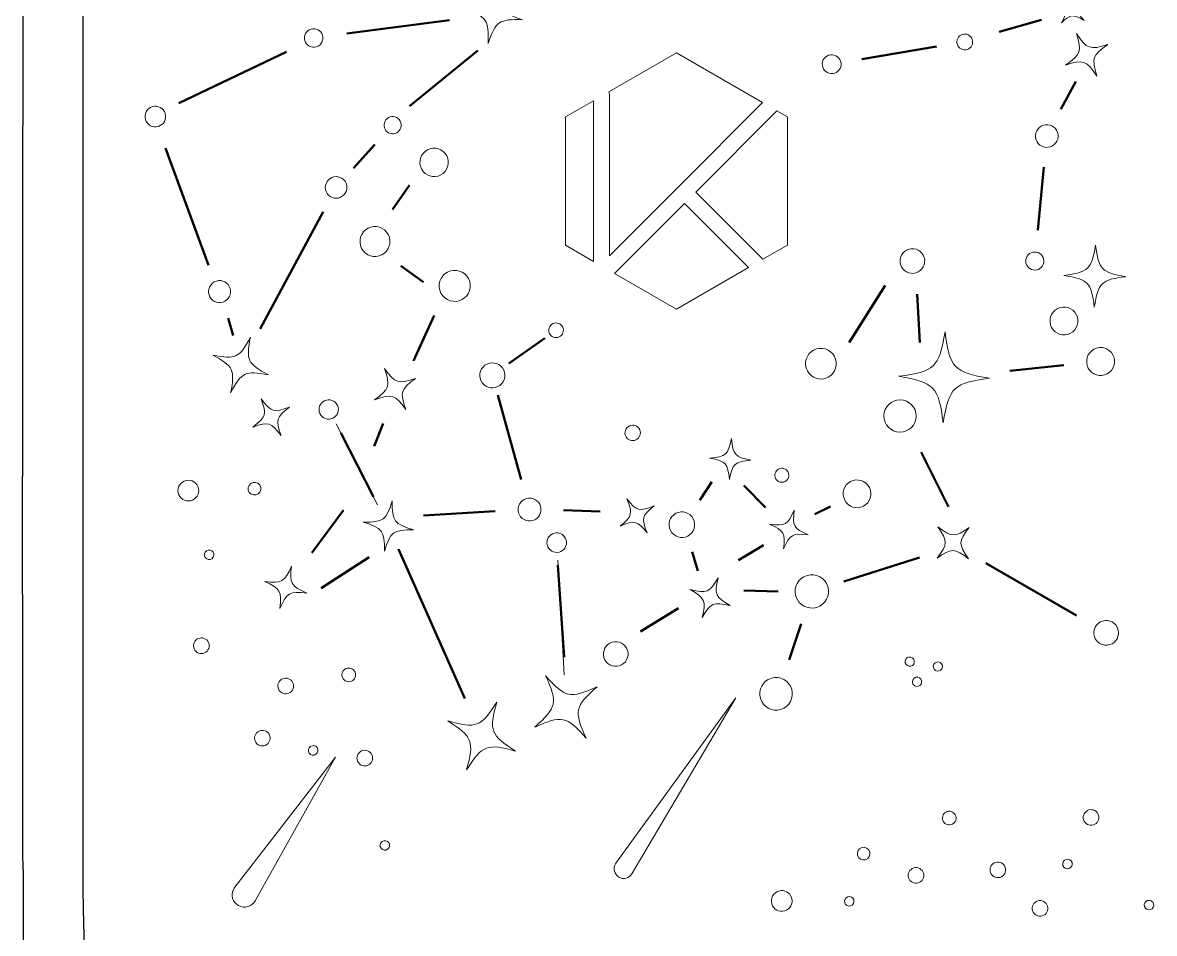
# Model space of a CAD drawing. Header units: millimetres. Extents: x -366 to 289, y -244 to 75.
# Drawn here: x -253.13 to -221.09, y -165.55 to -139.76 of the extents above; entities that cross this region are included whole.
import ezdxf

# ---------------------------------------------------------------- set-up
doc = ezdxf.new("R2010")
doc.units = ezdxf.units.MM
doc.header["$MEASUREMENT"] = 0
doc.layers.add('_U+56FE_U+5C42 1', color=7, linetype='Continuous')

# ---------------------------------------------------------------- blocks, each defined once
blk = doc.blocks.new('block 14')
at = {"layer": '_U+56FE_U+5C42 1', "color": 7, "lineweight": 25, "true_color": 0xffffff}
blk.add_lwpolyline([(-253.123, -163.741), (-253.124, -163.246)], dxfattribs=at)
blk = doc.blocks.new('block 17')
at = {"layer": '_U+56FE_U+5C42 1', "color": 7, "lineweight": 25, "true_color": 0xffffff}
blk.add_open_spline([(-253.124, -163.246), (-253.124, -162.79), (-253.124, -162.334), (-253.125, -161.877), (-253.125, -161.421), (-253.125, -160.965), (-253.126, -160.509), (-253.126, -160.053), (-253.127, -159.597), (-253.128, -159.14)], degree=3, knots=[0, 0, 0, 0, 1, 1, 1, 2, 2, 2, 3, 3, 3, 3], dxfattribs=at)
blk = doc.blocks.new('block 20')
at = {"layer": '_U+56FE_U+5C42 1', "color": 7, "lineweight": 25, "true_color": 0xffffff}
blk.add_open_spline([(-253.123, -163.741), (-253.118, -167.148), (-253.108, -170.555), (-253.093, -173.962)], degree=3, dxfattribs=at)
blk = doc.blocks.new('block 28')
at = {"layer": '_U+56FE_U+5C42 1', "color": 7, "lineweight": 25, "true_color": 0xffffff}
blk.add_open_spline([(-253.128, -159.14), (-253.131, -157.663), (-253.133, -156.185), (-253.133, -154.707), (-253.133, -153.213), (-253.132, -151.719), (-253.131, -150.225), (-253.13, -148.924), (-253.128, -147.624), (-253.127, -146.323), (-253.126, -145.075), (-253.124, -143.826), (-253.123, -142.577), (-253.122, -141.452), (-253.121, -140.327), (-253.121, -139.202), (-253.121, -138.191), (-253.122, -137.179), (-253.121, -136.168), (-253.12, -135.158), (-253.117, -134.147), (-253.091, -133.137), (-253.071, -132.341), (-253.037, -131.546), (-252.978, -130.752), (-252.924, -130.039), (-252.85, -129.328), (-252.749, -128.62), (-252.66, -128.002), (-252.552, -127.386), (-252.412, -126.777), (-252.28, -126.206), (-252.121, -125.641), (-251.919, -125.091), (-251.742, -124.608), (-251.532, -124.136), (-251.28, -123.687), (-251.052, -123.281), (-250.789, -122.893), (-250.488, -122.537), (-250.201, -122.197), (-249.878, -121.885), (-249.524, -121.616), (-249.141, -121.324), (-248.721, -121.081), (-248.282, -120.883), (-247.798, -120.664), (-247.291, -120.501), (-246.775, -120.378), (-246.186, -120.238), (-245.586, -120.152), (-244.984, -120.1), (-244.309, -120.041), (-243.631, -120.026), (-242.954, -120.043)], degree=3, knots=[0, 0, 0, 0, 1, 1, 1, 2, 2, 2, 3, 3, 3, 4, 4, 4, 5, 5, 5, 6, 6, 6, 7, 7, 7, 8, 8, 8, 9, 9, 9, 10, 10, 10, 11, 11, 11, 12, 12, 12, 13, 13, 13, 14, 14, 14, 15, 15, 15, 16, 16, 16, 17, 17, 17, 18, 18, 18, 18], dxfattribs=at)
blk = doc.blocks.new('block 18')
at = {"layer": '_U+56FE_U+5C42 1'}
for name in ['block 28', 'block 20']:
    blk.add_blockref(name, (0, 0), dxfattribs=at)
blk = doc.blocks.new('block 16')
at = {"layer": '_U+56FE_U+5C42 1'}
for name in ['block 18', 'block 17']:
    blk.add_blockref(name, (0, 0), dxfattribs=at)
blk = doc.blocks.new('block 163')
at = {"layer": '_U+56FE_U+5C42 1', "color": 4, "lineweight": 25, "true_color": 0x00ffff}
blk.add_open_spline([(-246.704, -122.472), (-246.802, -122.495), (-246.9, -122.519), (-246.997, -122.546), (-247.335, -122.638), (-247.667, -122.754), (-247.982, -122.906), (-248.305, -123.063), (-248.611, -123.258), (-248.882, -123.493), (-249.166, -123.74), (-249.411, -124.03), (-249.623, -124.341), (-249.849, -124.674), (-250.037, -125.031), (-250.196, -125.4), (-250.373, -125.81), (-250.515, -126.234), (-250.634, -126.664), (-250.75, -127.08), (-250.844, -127.501), (-250.924, -127.925), (-251.018, -128.422), (-251.094, -128.924), (-251.155, -129.427), (-251.237, -130.097), (-251.295, -130.769), (-251.336, -131.443), (-251.374, -132.06), (-251.397, -132.679), (-251.412, -133.298), (-251.429, -134.026), (-251.432, -134.754), (-251.433, -135.483), (-251.435, -136.428), (-251.433, -137.373), (-251.432, -138.318), (-251.43, -139.282), (-251.43, -140.246), (-251.43, -141.21), (-251.43, -142.3), (-251.431, -143.39), (-251.431, -144.48), (-251.432, -145.672), (-251.432, -146.863), (-251.431, -148.055), (-251.431, -149.233), (-251.431, -150.41), (-251.431, -151.588), (-251.431, -152.676), (-251.431, -153.764), (-251.431, -154.852), (-251.431, -155.825), (-251.431, -156.797), (-251.431, -157.77), (-251.431, -158.756), (-251.431, -159.743), (-251.432, -160.73), (-251.433, -161.516), (-251.434, -162.303), (-251.433, -163.09), (-251.432, -163.72), (-251.429, -164.35), (-251.417, -164.981), (-251.403, -165.648), (-251.379, -166.314), (-251.339, -166.98), (-251.297, -167.671), (-251.239, -168.361), (-251.155, -169.048), (-251.092, -169.572), (-251.014, -170.096), (-250.914, -170.615), (-250.828, -171.059), (-250.727, -171.501), (-250.601, -171.936), (-250.464, -172.412), (-250.297, -172.881), (-250.085, -173.33), (-249.893, -173.736), (-249.663, -174.125), (-249.378, -174.472), (-249.375, -174.477), (-249.371, -174.481), (-249.367, -174.486)], degree=3, knots=[0, 0, 0, 0, 1, 1, 1, 2, 2, 2, 3, 3, 3, 4, 4, 4, 5, 5, 5, 6, 6, 6, 7, 7, 7, 8, 8, 8, 9, 9, 9, 10, 10, 10, 11, 11, 11, 12, 12, 12, 13, 13, 13, 14, 14, 14, 15, 15, 15, 16, 16, 16, 17, 17, 17, 18, 18, 18, 19, 19, 19, 20, 20, 20, 21, 21, 21, 22, 22, 22, 23, 23, 23, 24, 24, 24, 25, 25, 25, 26, 26, 26, 27, 27, 27, 28, 28, 28, 28], dxfattribs=at)
blk = doc.blocks.new('block 221')
at = {"layer": '_U+56FE_U+5C42 1', "lineweight": 0}
blk.add_lwpolyline([(-238.348, -148.696), (-239.364, -149.415)], dxfattribs=at)
blk = doc.blocks.new('block 222')
at = {"layer": '_U+56FE_U+5C42 1', "color": 18, "lineweight": 50, "true_color": 0x000000}
blk.add_lwpolyline([(-238.348, -148.696), (-239.364, -149.415)], dxfattribs=at)
blk = doc.blocks.new('block 220')
at = {"layer": '_U+56FE_U+5C42 1'}
for name in ['block 221', 'block 222']:
    blk.add_blockref(name, (0, 0), dxfattribs=at)
blk = doc.blocks.new('block 224')
at = {"layer": '_U+56FE_U+5C42 1', "lineweight": 0}
blk.add_lwpolyline([(-243.085, -153.416), (-244.259, -151.123)], dxfattribs=at)
blk = doc.blocks.new('block 225')
at = {"layer": '_U+56FE_U+5C42 1', "color": 18, "lineweight": 50, "true_color": 0x000000}
blk.add_lwpolyline([(-243.202, -153.188), (-244.129, -151.378)], dxfattribs=at)
blk = doc.blocks.new('block 223')
at = {"layer": '_U+56FE_U+5C42 1'}
for name in ['block 224', 'block 225']:
    blk.add_blockref(name, (0, 0), dxfattribs=at)
blk = doc.blocks.new('block 227')
at = {"layer": '_U+56FE_U+5C42 1', "lineweight": 0}
blk.add_lwpolyline([(-239.68, -150.307), (-239.144, -152.233)], dxfattribs=at)
blk = doc.blocks.new('block 228')
at = {"layer": '_U+56FE_U+5C42 1', "color": 18, "lineweight": 50, "true_color": 0x000000}
blk.add_lwpolyline([(-239.68, -150.307), (-239.015, -152.696)], dxfattribs=at)
blk = doc.blocks.new('block 226')
at = {"layer": '_U+56FE_U+5C42 1'}
for name in ['block 227', 'block 228']:
    blk.add_blockref(name, (0, 0), dxfattribs=at)
blk = doc.blocks.new('block 230')
at = {"layer": '_U+56FE_U+5C42 1', "lineweight": 0}
blk.add_lwpolyline([(-242.488, -154.669), (-240.611, -158.895)], dxfattribs=at)
blk = doc.blocks.new('block 231')
at = {"layer": '_U+56FE_U+5C42 1', "color": 18, "lineweight": 50, "true_color": 0x000000}
blk.add_lwpolyline([(-242.488, -154.669), (-240.611, -158.895)], dxfattribs=at)
blk = doc.blocks.new('block 229')
at = {"layer": '_U+56FE_U+5C42 1'}
for name in ['block 230', 'block 231']:
    blk.add_blockref(name, (0, 0), dxfattribs=at)
blk = doc.blocks.new('block 233')
at = {"layer": '_U+56FE_U+5C42 1', "lineweight": 0}
blk.add_lwpolyline([(-237.804, -158.228), (-237.985, -154.979)], dxfattribs=at)
blk = doc.blocks.new('block 234')
at = {"layer": '_U+56FE_U+5C42 1', "color": 18, "lineweight": 50, "true_color": 0x000000}
blk.add_lwpolyline([(-237.804, -157.723), (-237.985, -155.119)], dxfattribs=at)
blk = doc.blocks.new('block 232')
at = {"layer": '_U+56FE_U+5C42 1'}
for name in ['block 233', 'block 234']:
    blk.add_blockref(name, (0, 0), dxfattribs=at)
blk = doc.blocks.new('block 219')
at = {"layer": '_U+56FE_U+5C42 1', "lineweight": 0}
for points in [[(-237.866, -148.349), (-237.797, -148.442), (-237.817, -148.572), (-237.909, -148.64), (-238.001, -148.708), (-238.132, -148.689), (-238.2, -148.596), (-238.268, -148.504), (-238.248, -148.374), (-238.156, -148.306), (-238.064, -148.238), (-237.934, -148.257), (-237.866, -148.349)], [(-239.551, -149.538), (-239.435, -149.695), (-239.468, -149.916), (-239.625, -150.032), (-239.782, -150.148), (-240.004, -150.115), (-240.12, -149.958), (-240.236, -149.801), (-240.203, -149.58), (-240.046, -149.464), (-239.889, -149.348), (-239.667, -149.381), (-239.551, -149.538)], [(-244.248, -150.553), (-244.158, -150.675), (-244.183, -150.846), (-244.305, -150.936), (-244.427, -151.026), (-244.598, -151), (-244.688, -150.879), (-244.778, -150.757), (-244.752, -150.586), (-244.631, -150.496), (-244.509, -150.406), (-244.337, -150.432), (-244.248, -150.553)], [(-235.687, -151.248), (-235.615, -151.345), (-235.636, -151.481), (-235.733, -151.553), (-235.83, -151.625), (-235.967, -151.605), (-236.038, -151.508), (-236.11, -151.411), (-236.089, -151.274), (-235.992, -151.202), (-235.895, -151.13), (-235.758, -151.151), (-235.687, -151.248)], [(-242.068, -154.122), (-242.641, -154.12), (-242.719, -154.177), (-242.889, -154.725), (-242.886, -154.151), (-242.943, -154.074), (-243.491, -153.904), (-242.918, -153.907), (-242.84, -153.85), (-242.67, -153.302), (-242.673, -153.875), (-242.616, -153.953), (-242.068, -154.122)], [(-237.789, -154.319), (-237.698, -154.442), (-237.724, -154.616), (-237.847, -154.707), (-237.971, -154.797), (-238.144, -154.772), (-238.235, -154.649), (-238.326, -154.525), (-238.3, -154.352), (-238.177, -154.261), (-238.054, -154.17), (-237.88, -154.196), (-237.789, -154.319)], [(-227.913, -157.776), (-227.87, -157.834), (-227.882, -157.916), (-227.941, -157.959), (-227.999, -158.002), (-228.081, -157.99), (-228.124, -157.932), (-228.167, -157.874), (-228.154, -157.791), (-228.096, -157.749), (-228.038, -157.706), (-227.956, -157.718), (-227.913, -157.776)], [(-227.117, -157.913), (-227.074, -157.971), (-227.086, -158.053), (-227.144, -158.096), (-227.203, -158.139), (-227.284, -158.127), (-227.327, -158.069), (-227.37, -158.011), (-227.358, -157.929), (-227.3, -157.886), (-227.242, -157.843), (-227.16, -157.855), (-227.117, -157.913)], [(-236.871, -158.563), (-237.5, -159.118), (-237.529, -159.256), (-237.182, -160.018), (-237.736, -159.39), (-237.874, -159.36), (-238.637, -159.708), (-238.008, -159.154), (-237.979, -159.016), (-238.326, -158.253), (-237.772, -158.881), (-237.634, -158.911), (-236.871, -158.563)], [(-227.707, -158.345), (-227.664, -158.403), (-227.676, -158.485), (-227.734, -158.528), (-227.792, -158.571), (-227.874, -158.559), (-227.917, -158.501), (-227.96, -158.443), (-227.948, -158.361), (-227.89, -158.318), (-227.832, -158.275), (-227.75, -158.287), (-227.707, -158.345)], [(-239.177, -160.387), (-239.984, -160.162), (-240.116, -160.213), (-240.565, -160.92), (-240.341, -160.113), (-240.392, -159.981), (-241.099, -159.532), (-240.291, -159.756), (-240.16, -159.705), (-239.71, -158.999), (-239.934, -159.805), (-239.884, -159.937), (-239.177, -160.387)]]:
    blk.add_open_spline(points, degree=3, knots=[0, 0, 0, 0, 1, 1, 1, 2, 2, 2, 3, 3, 3, 4, 4, 4, 4], dxfattribs=at)
at = {"layer": '_U+56FE_U+5C42 1'}
for name in ['block 220', 'block 226', 'block 223', 'block 229', 'block 232']:
    blk.add_blockref(name, (0, 0), dxfattribs=at)
blk = doc.blocks.new('block 287')
at = {"layer": '_U+56FE_U+5C42 1', "lineweight": 0}
for points in [[(-237.768, -142.432), (-237.768, -146.063), (-236.976, -146.521), (-236.976, -141.974), (-237.768, -142.432)], [(-231.777, -142.262), (-231.483, -142.432), (-231.483, -146.063), (-232.173, -146.462), (-234.074, -144.56), (-231.777, -142.262)], [(-234.396, -144.883), (-232.582, -146.698), (-234.625, -147.879), (-236.379, -146.866), (-234.396, -144.883)]]:
    blk.add_lwpolyline(points, dxfattribs=at)
blk.add_open_spline([(-234.625, -140.616), (-234.625, -140.616), (-232.186, -142.026), (-232.186, -142.026), (-232.186, -142.026), (-234.557, -144.399), (-234.557, -144.399), (-234.558, -144.399), (-234.558, -144.399), (-234.558, -144.399), (-234.558, -144.399), (-236.52, -146.363), (-236.52, -146.363), (-236.52, -146.363), (-236.52, -141.797), (-236.52, -141.797), (-236.52, -141.77), (-236.526, -141.744), (-236.535, -141.719), (-236.535, -141.719), (-234.625, -140.616), (-234.625, -140.616)], degree=3, knots=[0, 0, 0, 0, 1, 1, 1, 2, 2, 2, 3, 3, 3, 4, 4, 4, 5, 5, 5, 6, 6, 6, 7, 7, 7, 7], dxfattribs=at)
blk = doc.blocks.new('block 286')
at = {"layer": '_U+56FE_U+5C42 1'}
blk.add_blockref('block 287', (0, 0), dxfattribs=at)
blk = doc.blocks.new('block 309')
at = {"layer": '_U+56FE_U+5C42 1', "lineweight": 0}
blk.add_open_spline([(-240.624, -139.374), (-239.957, -139.399), (-239.864, -139.335), (-239.647, -138.705), (-239.672, -139.372), (-239.608, -139.464), (-238.978, -139.682), (-239.644, -139.657), (-239.737, -139.721), (-239.954, -140.351), (-239.93, -139.685), (-239.993, -139.592), (-240.624, -139.374)], degree=3, knots=[0, 0, 0, 0, 1, 1, 1, 2, 2, 2, 3, 3, 3, 4, 4, 4, 4], dxfattribs=at)
blk = doc.blocks.new('block 310')
at = {"layer": '_U+56FE_U+5C42 1', "lineweight": 0}
blk.add_open_spline([(-247.753, -149.176), (-247.099, -149.304), (-246.997, -149.256), (-246.684, -148.667), (-246.812, -149.322), (-246.764, -149.423), (-246.176, -149.737), (-246.83, -149.608), (-246.932, -149.656), (-247.245, -150.245), (-247.116, -149.591), (-247.165, -149.489), (-247.753, -149.176)], degree=3, knots=[0, 0, 0, 0, 1, 1, 1, 2, 2, 2, 3, 3, 3, 4, 4, 4, 4], dxfattribs=at)
blk = doc.blocks.new('block 311')
at = {"layer": '_U+56FE_U+5C42 1', "lineweight": 0}
blk.add_open_spline([(-246.619, -151.211), (-246.242, -150.928), (-246.22, -150.852), (-246.38, -150.41), (-246.098, -150.786), (-246.022, -150.809), (-245.58, -150.648), (-245.956, -150.931), (-245.979, -151.007), (-245.818, -151.449), (-246.1, -151.073), (-246.177, -151.05), (-246.619, -151.211)], degree=3, knots=[0, 0, 0, 0, 1, 1, 1, 2, 2, 2, 3, 3, 3, 4, 4, 4, 4], dxfattribs=at)
blk = doc.blocks.new('block 308')
at = {"layer": '_U+56FE_U+5C42 1', "color": 18, "lineweight": 50, "true_color": 0x000000}
for points in [[(-243.952, -140.073), (-241.046, -139.691)], [(-245.664, -140.594), (-248.709, -142.039)], [(-242.183, -142.13), (-240.25, -140.551)], [(-243.764, -143.884), (-243.159, -143.217)], [(-249.084, -143.318), (-247.869, -146.625)], [(-246.413, -148.433), (-244.629, -145.117)], [(-247.173, -148.622), (-247.318, -148.132)]]:
    blk.add_lwpolyline(points, dxfattribs=at)
at = {"layer": '_U+56FE_U+5C42 1', "lineweight": 0}
for points in [[(-245.144, -140.273), (-245.187, -140.134), (-245.108, -139.987), (-244.969, -139.944), (-244.83, -139.902), (-244.683, -139.98), (-244.64, -140.119), (-244.598, -140.258), (-244.676, -140.405), (-244.815, -140.448), (-244.954, -140.49), (-245.101, -140.412), (-245.144, -140.273)], [(-249.656, -142.508), (-249.703, -142.353), (-249.616, -142.19), (-249.462, -142.143), (-249.307, -142.095), (-249.144, -142.182), (-249.097, -142.337), (-249.049, -142.491), (-249.136, -142.655), (-249.291, -142.702), (-249.445, -142.749), (-249.609, -142.662), (-249.656, -142.508)], [(-242.892, -142.737), (-242.931, -142.609), (-242.859, -142.472), (-242.73, -142.433), (-242.601, -142.394), (-242.465, -142.466), (-242.426, -142.595), (-242.386, -142.724), (-242.459, -142.86), (-242.588, -142.899), (-242.716, -142.939), (-242.853, -142.866), (-242.892, -142.737)], [(-244.51, -144.601), (-244.606, -144.461), (-244.57, -144.271), (-244.431, -144.175), (-244.291, -144.08), (-244.101, -144.115), (-244.005, -144.255), (-243.91, -144.394), (-243.946, -144.585), (-244.085, -144.68), (-244.224, -144.776), (-244.415, -144.74), (-244.51, -144.601)], [(-247.856, -147.469), (-247.906, -147.304), (-247.813, -147.13), (-247.649, -147.08), (-247.484, -147.029), (-247.31, -147.122), (-247.259, -147.287), (-247.209, -147.451), (-247.302, -147.626), (-247.466, -147.676), (-247.631, -147.726), (-247.805, -147.634), (-247.856, -147.469)]]:
    blk.add_open_spline(points, degree=3, knots=[0, 0, 0, 0, 1, 1, 1, 2, 2, 2, 3, 3, 3, 4, 4, 4, 4], dxfattribs=at)
at = {"layer": '_U+56FE_U+5C42 1'}
for name in ['block 309', 'block 310', 'block 311']:
    blk.add_blockref(name, (0, 0), dxfattribs=at)
blk = doc.blocks.new('block 313')
at = {"layer": '_U+56FE_U+5C42 1', "lineweight": 0}
blk.add_open_spline([(-222.794, -147.814), (-222.882, -147.12), (-222.963, -147.035), (-223.652, -146.917), (-222.959, -146.83), (-222.873, -146.748), (-222.756, -146.059), (-222.668, -146.753), (-222.586, -146.838), (-221.897, -146.956), (-222.591, -147.043), (-222.676, -147.125), (-222.794, -147.814)], degree=3, knots=[0, 0, 0, 0, 1, 1, 1, 2, 2, 2, 3, 3, 3, 4, 4, 4, 4], dxfattribs=at)
blk = doc.blocks.new('block 314')
at = {"layer": '_U+56FE_U+5C42 1', "lineweight": 0}
blk.add_open_spline([(-233.896, -156.603), (-233.783, -156.133), (-233.815, -156.058), (-234.232, -155.814), (-233.762, -155.927), (-233.687, -155.895), (-233.442, -155.478), (-233.555, -155.948), (-233.523, -156.023), (-233.106, -156.268), (-233.576, -156.155), (-233.651, -156.187), (-233.896, -156.603)], degree=3, knots=[0, 0, 0, 0, 1, 1, 1, 2, 2, 2, 3, 3, 3, 4, 4, 4, 4], dxfattribs=at)
blk = doc.blocks.new('block 315')
at = {"layer": '_U+56FE_U+5C42 1', "lineweight": 0}
blk.add_open_spline([(-227.073, -151.088), (-227.201, -150.073), (-227.321, -149.948), (-228.33, -149.775), (-227.314, -149.647), (-227.189, -149.527), (-227.017, -148.518), (-226.888, -149.534), (-226.769, -149.659), (-225.759, -149.831), (-226.775, -149.96), (-226.9, -150.079), (-227.073, -151.088)], degree=3, knots=[0, 0, 0, 0, 1, 1, 1, 2, 2, 2, 3, 3, 3, 4, 4, 4, 4], dxfattribs=at)
blk = doc.blocks.new('block 316')
at = {"layer": '_U+56FE_U+5C42 1', "lineweight": 0}
blk.add_open_spline([(-227.245, -154.924), (-226.938, -154.528), (-226.936, -154.444), (-227.226, -154.034), (-226.83, -154.342), (-226.745, -154.343), (-226.336, -154.054), (-226.643, -154.45), (-226.645, -154.534), (-226.355, -154.944), (-226.751, -154.636), (-226.836, -154.635), (-227.245, -154.924)], degree=3, knots=[0, 0, 0, 0, 1, 1, 1, 2, 2, 2, 3, 3, 3, 4, 4, 4, 4], dxfattribs=at)
blk = doc.blocks.new('block 312')
at = {"layer": '_U+56FE_U+5C42 1', "color": 18, "lineweight": 50, "true_color": 0x000000}
for points in [[(-229.735, -148.821), (-228.717, -147.207)], [(-227.812, -147.453), (-227.729, -148.821)], [(-223.652, -149.462), (-225.188, -149.616)], [(-227.696, -151.923), (-226.918, -153.473)], [(-229.88, -155.58), (-227.74, -154.902)], [(-223.301, -156.549), (-225.864, -155.066)], [(-232.713, -155.841), (-231.743, -155.864)], [(-235.644, -156.996), (-234.566, -156.337)], [(-231.092, -156.782), (-231.428, -157.804)]]:
    blk.add_lwpolyline(points, dxfattribs=at)
at = {"layer": '_U+56FE_U+5C42 1', "lineweight": 0}
for points in [[(-227.842, -146.847), (-228.027, -146.902), (-228.222, -146.798), (-228.277, -146.613), (-228.333, -146.429), (-228.228, -146.234), (-228.044, -146.178), (-227.859, -146.123), (-227.664, -146.227), (-227.609, -146.412), (-227.553, -146.597), (-227.658, -146.791), (-227.842, -146.847)], [(-223.538, -148.589), (-223.747, -148.652), (-223.968, -148.533), (-224.031, -148.324), (-224.094, -148.115), (-223.976, -147.894), (-223.766, -147.831), (-223.557, -147.768), (-223.336, -147.886), (-223.273, -148.096), (-223.21, -148.305), (-223.329, -148.526), (-223.538, -148.589)], [(-230.408, -149.835), (-230.638, -149.904), (-230.881, -149.773), (-230.95, -149.543), (-231.02, -149.313), (-230.889, -149.07), (-230.659, -149.001), (-230.429, -148.932), (-230.186, -149.062), (-230.117, -149.292), (-230.048, -149.522), (-230.178, -149.765), (-230.408, -149.835)], [(-222.5, -149.737), (-222.71, -149.8), (-222.931, -149.681), (-222.994, -149.472), (-223.057, -149.263), (-222.938, -149.042), (-222.729, -148.979), (-222.519, -148.916), (-222.298, -149.034), (-222.235, -149.244), (-222.172, -149.453), (-222.291, -149.674), (-222.5, -149.737)], [(-228.297, -151.356), (-228.55, -151.353), (-228.752, -151.146), (-228.749, -150.894), (-228.746, -150.641), (-228.539, -150.439), (-228.287, -150.442), (-228.034, -150.445), (-227.832, -150.652), (-227.835, -150.904), (-227.838, -151.157), (-228.045, -151.359), (-228.297, -151.356)], [(-230.653, -156.317), (-230.903, -156.392), (-231.167, -156.25), (-231.242, -156.001), (-231.317, -155.751), (-231.175, -155.487), (-230.926, -155.412), (-230.676, -155.337), (-230.412, -155.479), (-230.337, -155.728), (-230.262, -155.978), (-230.404, -156.242), (-230.653, -156.317)], [(-222.356, -157.372), (-222.541, -157.428), (-222.736, -157.323), (-222.791, -157.139), (-222.847, -156.954), (-222.742, -156.759), (-222.558, -156.704), (-222.373, -156.648), (-222.178, -156.753), (-222.123, -156.938), (-222.067, -157.122), (-222.172, -157.317), (-222.356, -157.372)], [(-236.24, -157.971), (-236.425, -158.026), (-236.619, -157.922), (-236.675, -157.737), (-236.73, -157.553), (-236.626, -157.358), (-236.441, -157.302), (-236.257, -157.247), (-236.062, -157.351), (-236.006, -157.536), (-235.951, -157.721), (-236.055, -157.915), (-236.24, -157.971)], [(-231.67, -159.206), (-231.914, -159.28), (-232.172, -159.141), (-232.245, -158.897), (-232.319, -158.653), (-232.18, -158.395), (-231.936, -158.322), (-231.692, -158.248), (-231.434, -158.387), (-231.361, -158.631), (-231.287, -158.875), (-231.426, -159.133), (-231.67, -159.206)]]:
    blk.add_open_spline(points, degree=3, knots=[0, 0, 0, 0, 1, 1, 1, 2, 2, 2, 3, 3, 3, 4, 4, 4, 4], dxfattribs=at)
at = {"layer": '_U+56FE_U+5C42 1'}
for name in ['block 313', 'block 315', 'block 316', 'block 314']:
    blk.add_blockref(name, (0, 0), dxfattribs=at)
blk = doc.blocks.new('block 318')
at = {"layer": '_U+56FE_U+5C42 1', "lineweight": 0}
blk.add_open_spline([(-223.083, -139.701), (-223.396, -139.517), (-223.457, -139.523), (-223.725, -139.769), (-223.541, -139.456), (-223.547, -139.395), (-223.793, -139.127), (-223.48, -139.312), (-223.419, -139.305), (-223.151, -139.059), (-223.336, -139.373), (-223.329, -139.434), (-223.083, -139.701)], degree=3, knots=[0, 0, 0, 0, 1, 1, 1, 2, 2, 2, 3, 3, 3, 4, 4, 4, 4], dxfattribs=at)
blk = doc.blocks.new('block 319')
at = {"layer": '_U+56FE_U+5C42 1', "lineweight": 0}
blk.add_open_spline([(-222.72, -141.274), (-223.019, -140.835), (-223.104, -140.806), (-223.611, -140.964), (-223.172, -140.665), (-223.143, -140.58), (-223.301, -140.073), (-223.002, -140.512), (-222.917, -140.541), (-222.41, -140.383), (-222.849, -140.682), (-222.878, -140.767), (-222.72, -141.274)], degree=3, knots=[0, 0, 0, 0, 1, 1, 1, 2, 2, 2, 3, 3, 3, 4, 4, 4, 4], dxfattribs=at)
blk = doc.blocks.new('block 320')
at = {"layer": '_U+56FE_U+5C42 1', "lineweight": 0}
blk.add_open_spline([(-231.916, -136.347), (-232.105, -136.069), (-232.159, -136.05), (-232.48, -136.151), (-232.202, -135.961), (-232.184, -135.907), (-232.284, -135.586), (-232.094, -135.864), (-232.041, -135.883), (-231.72, -135.782), (-231.998, -135.972), (-232.016, -136.025), (-231.916, -136.347)], degree=3, knots=[0, 0, 0, 0, 1, 1, 1, 2, 2, 2, 3, 3, 3, 4, 4, 4, 4], dxfattribs=at)
blk = doc.blocks.new('block 317')
at = {"layer": '_U+56FE_U+5C42 1', "color": 18, "lineweight": 50, "true_color": 0x000000}
for points in [[(-231.841, -134.579), (-231.978, -135.179)], [(-231.308, -136.235), (-229.838, -136.522)], [(-227.992, -136.459), (-227.372, -136.255)], [(-225.774, -136.378), (-224.065, -137.294)], [(-222.607, -138.204), (-222.785, -138.722)], [(-224.284, -139.681), (-225.484, -140.027)], [(-229.371, -140.796), (-227.259, -140.442)], [(-223.315, -141.427), (-223.745, -142.21)], [(-224.393, -145.634), (-224.222, -143.856)]]:
    blk.add_lwpolyline(points, dxfattribs=at)
at = {"layer": '_U+56FE_U+5C42 1', "lineweight": 0}
for points in [[(-231.361, -133.959), (-231.388, -134.109), (-231.531, -134.209), (-231.682, -134.182), (-231.832, -134.155), (-231.932, -134.012), (-231.905, -133.861), (-231.878, -133.711), (-231.734, -133.611), (-231.584, -133.638), (-231.434, -133.665), (-231.334, -133.808), (-231.361, -133.959)], [(-226.246, -135.947), (-226.224, -136.123), (-226.348, -136.284), (-226.524, -136.307), (-226.7, -136.329), (-226.861, -136.204), (-226.884, -136.028), (-226.906, -135.852), (-226.782, -135.691), (-226.605, -135.669), (-226.429, -135.647), (-226.269, -135.771), (-226.246, -135.947)], [(-228.529, -136.734), (-228.57, -136.965), (-228.791, -137.119), (-229.021, -137.077), (-229.252, -137.036), (-229.406, -136.815), (-229.364, -136.584), (-229.323, -136.353), (-229.102, -136.2), (-228.872, -136.241), (-228.641, -136.283), (-228.487, -136.503), (-228.529, -136.734)], [(-223.149, -137.795), (-223.174, -137.934), (-223.307, -138.027), (-223.446, -138.002), (-223.585, -137.977), (-223.678, -137.844), (-223.653, -137.704), (-223.628, -137.565), (-223.495, -137.473), (-223.356, -137.498), (-223.217, -137.523), (-223.124, -137.656), (-223.149, -137.795)], [(-226.239, -140.28), (-226.223, -140.402), (-226.309, -140.514), (-226.432, -140.529), (-226.554, -140.545), (-226.665, -140.458), (-226.681, -140.336), (-226.696, -140.214), (-226.61, -140.103), (-226.488, -140.087), (-226.366, -140.072), (-226.254, -140.158), (-226.239, -140.28)], [(-229.963, -140.906), (-229.944, -141.052), (-230.048, -141.186), (-230.194, -141.204), (-230.34, -141.223), (-230.473, -141.12), (-230.492, -140.974), (-230.51, -140.828), (-230.407, -140.694), (-230.261, -140.676), (-230.115, -140.657), (-229.982, -140.76), (-229.963, -140.906)], [(-223.818, -142.932), (-223.796, -143.108), (-223.92, -143.269), (-224.096, -143.292), (-224.272, -143.314), (-224.433, -143.19), (-224.455, -143.014), (-224.478, -142.838), (-224.353, -142.677), (-224.177, -142.654), (-224.001, -142.632), (-223.84, -142.756), (-223.818, -142.932)], [(-224.226, -146.558), (-224.251, -146.697), (-224.384, -146.79), (-224.523, -146.765), (-224.662, -146.74), (-224.755, -146.607), (-224.73, -146.467), (-224.705, -146.328), (-224.572, -146.236), (-224.433, -146.261), (-224.294, -146.285), (-224.201, -146.419), (-224.226, -146.558)]]:
    blk.add_open_spline(points, degree=3, knots=[0, 0, 0, 0, 1, 1, 1, 2, 2, 2, 3, 3, 3, 4, 4, 4, 4], dxfattribs=at)
at = {"layer": '_U+56FE_U+5C42 1'}
for name in ['block 320', 'block 318', 'block 319']:
    blk.add_blockref(name, (0, 0), dxfattribs=at)
blk = doc.blocks.new('block 322')
at = {"layer": '_U+56FE_U+5C42 1', "lineweight": 0}
blk.add_open_spline([(-236.027, -153.247), (-235.743, -153.593), (-235.67, -153.612), (-235.256, -153.44), (-235.602, -153.724), (-235.621, -153.798), (-235.449, -154.211), (-235.733, -153.865), (-235.807, -153.847), (-236.22, -154.018), (-235.874, -153.734), (-235.856, -153.661), (-236.027, -153.247)], degree=3, knots=[0, 0, 0, 0, 1, 1, 1, 2, 2, 2, 3, 3, 3, 4, 4, 4, 4], dxfattribs=at)
blk = doc.blocks.new('block 323')
at = {"layer": '_U+56FE_U+5C42 1', "lineweight": 0}
blk.add_open_spline([(-242.008, -149.834), (-242.43, -150.141), (-242.456, -150.224), (-242.286, -150.717), (-242.592, -150.295), (-242.676, -150.269), (-243.168, -150.439), (-242.747, -150.133), (-242.72, -150.049), (-242.891, -149.557), (-242.585, -149.978), (-242.501, -150.005), (-242.008, -149.834)], degree=3, knots=[0, 0, 0, 0, 1, 1, 1, 2, 2, 2, 3, 3, 3, 4, 4, 4, 4], dxfattribs=at)
blk = doc.blocks.new('block 324')
at = {"layer": '_U+56FE_U+5C42 1', "lineweight": 0}
blk.add_open_spline([(-231.987, -153.963), (-231.538, -154.018), (-231.472, -153.98), (-231.288, -153.567), (-231.343, -154.016), (-231.306, -154.082), (-230.892, -154.265), (-231.341, -154.21), (-231.408, -154.248), (-231.591, -154.661), (-231.536, -154.213), (-231.573, -154.146), (-231.987, -153.963)], degree=3, knots=[0, 0, 0, 0, 1, 1, 1, 2, 2, 2, 3, 3, 3, 4, 4, 4, 4], dxfattribs=at)
blk = doc.blocks.new('block 325')
at = {"layer": '_U+56FE_U+5C42 1', "lineweight": 0}
blk.add_open_spline([(-246.286, -155.582), (-245.793, -155.642), (-245.721, -155.601), (-245.52, -155.148), (-245.58, -155.64), (-245.539, -155.713), (-245.086, -155.914), (-245.578, -155.853), (-245.65, -155.895), (-245.851, -156.348), (-245.791, -155.856), (-245.832, -155.783), (-246.286, -155.582)], degree=3, knots=[0, 0, 0, 0, 1, 1, 1, 2, 2, 2, 3, 3, 3, 4, 4, 4, 4], dxfattribs=at)
blk = doc.blocks.new('block 326')
at = {"layer": '_U+56FE_U+5C42 1', "lineweight": 0}
blk.add_open_spline([(-233.676, -152.093), (-233.216, -152.046), (-233.158, -151.994), (-233.069, -151.54), (-233.022, -152), (-232.969, -152.058), (-232.516, -152.147), (-232.976, -152.194), (-233.033, -152.246), (-233.123, -152.7), (-233.169, -152.24), (-233.222, -152.182), (-233.676, -152.093)], degree=3, knots=[0, 0, 0, 0, 1, 1, 1, 2, 2, 2, 3, 3, 3, 4, 4, 4, 4], dxfattribs=at)
blk = doc.blocks.new('block 321')
at = {"layer": '_U+56FE_U+5C42 1', "color": 18, "lineweight": 50, "true_color": 0x000000}
for points in [[(-242.183, -144.362), (-242.659, -145.056)], [(-242.43, -146.644), (-241.78, -147.114)], [(-242.068, -149.338), (-241.484, -148.057)], [(-243.182, -151.753), (-242.93, -151.112)], [(-233.963, -153.278), (-233.617, -152.764)], [(-232.102, -153.487), (-232.713, -152.865)], [(-230.259, -153.459), (-230.707, -153.675)], [(-244.95, -154.771), (-244.047, -153.567)], [(-239.752, -153.594), (-241.78, -153.717)], [(-236.784, -153.601), (-237.825, -153.567)], [(-235.399, -153.821), (-235.399, -153.821)], [(-234.939, -153.926), (-234.939, -153.926)], [(-234.022, -155.287), (-234.176, -154.748)], [(-232.871, -154.979), (-232.16, -154.559)], [(-243.323, -154.891), (-244.682, -155.775)]]:
    blk.add_lwpolyline(points, dxfattribs=at)
at = {"layer": '_U+56FE_U+5C42 1', "lineweight": 0}
for points in [[(-241.127, -143.534), (-241.025, -143.731), (-241.101, -143.974), (-241.298, -144.076), (-241.494, -144.179), (-241.737, -144.102), (-241.84, -143.906), (-241.942, -143.709), (-241.866, -143.466), (-241.669, -143.364), (-241.473, -143.261), (-241.23, -143.337), (-241.127, -143.534)], [(-242.783, -145.763), (-242.675, -145.97), (-242.756, -146.226), (-242.963, -146.335), (-243.171, -146.443), (-243.427, -146.363), (-243.535, -146.155), (-243.644, -145.947), (-243.563, -145.691), (-243.355, -145.583), (-243.148, -145.475), (-242.892, -145.555), (-242.783, -145.763)], [(-240.509, -147.011), (-240.396, -147.227), (-240.48, -147.493), (-240.695, -147.605), (-240.911, -147.718), (-241.177, -147.634), (-241.289, -147.419), (-241.402, -147.203), (-241.318, -146.937), (-241.103, -146.825), (-240.887, -146.712), (-240.621, -146.796), (-240.509, -147.011)], [(-231.462, -152.486), (-231.411, -152.583), (-231.449, -152.704), (-231.547, -152.754), (-231.644, -152.805), (-231.764, -152.768), (-231.815, -152.67), (-231.866, -152.573), (-231.828, -152.452), (-231.731, -152.401), (-231.633, -152.351), (-231.513, -152.388), (-231.462, -152.486)], [(-229.162, -152.92), (-229.061, -153.113), (-229.136, -153.351), (-229.328, -153.451), (-229.521, -153.552), (-229.759, -153.477), (-229.859, -153.284), (-229.96, -153.092), (-229.885, -152.854), (-229.692, -152.753), (-229.5, -152.653), (-229.262, -152.728), (-229.162, -152.92)], [(-238.495, -153.398), (-238.412, -153.556), (-238.474, -153.752), (-238.633, -153.835), (-238.791, -153.918), (-238.987, -153.856), (-239.07, -153.698), (-239.153, -153.539), (-239.092, -153.343), (-238.933, -153.26), (-238.774, -153.177), (-238.578, -153.239), (-238.495, -153.398)], [(-234.148, -153.808), (-234.055, -153.986), (-234.124, -154.205), (-234.302, -154.298), (-234.479, -154.39), (-234.698, -154.321), (-234.791, -154.144), (-234.883, -153.966), (-234.815, -153.747), (-234.637, -153.654), (-234.459, -153.562), (-234.24, -153.631), (-234.148, -153.808)]]:
    blk.add_open_spline(points, degree=3, knots=[0, 0, 0, 0, 1, 1, 1, 2, 2, 2, 3, 3, 3, 4, 4, 4, 4], dxfattribs=at)
at = {"layer": '_U+56FE_U+5C42 1'}
for name in ['block 323', 'block 326', 'block 322', 'block 324', 'block 325']:
    blk.add_blockref(name, (0, 0), dxfattribs=at)
blk = doc.blocks.new('block 328')
at = {"layer": '_U+56FE_U+5C42 1', "lineweight": 0}
for points in [[(-248.611, -152.77), (-248.478, -152.676), (-248.295, -152.708), (-248.202, -152.841), (-248.109, -152.973), (-248.14, -153.156), (-248.273, -153.25), (-248.405, -153.343), (-248.588, -153.311), (-248.682, -153.179), (-248.775, -153.046), (-248.743, -152.863), (-248.611, -152.77)], [(-246.673, -152.811), (-246.591, -152.753), (-246.479, -152.773), (-246.422, -152.854), (-246.364, -152.935), (-246.384, -153.048), (-246.465, -153.105), (-246.546, -153.162), (-246.659, -153.143), (-246.716, -153.061), (-246.773, -152.98), (-246.754, -152.868), (-246.673, -152.811)], [(-247.929, -154.718), (-247.869, -154.675), (-247.784, -154.69), (-247.741, -154.751), (-247.698, -154.812), (-247.713, -154.896), (-247.774, -154.939), (-247.835, -154.982), (-247.919, -154.967), (-247.962, -154.906), (-248.005, -154.845), (-247.99, -154.761), (-247.929, -154.718)], [(-248.201, -157.221), (-248.101, -157.15), (-247.963, -157.174), (-247.892, -157.274), (-247.822, -157.374), (-247.846, -157.513), (-247.946, -157.583), (-248.046, -157.654), (-248.184, -157.63), (-248.254, -157.53), (-248.325, -157.43), (-248.301, -157.291), (-248.201, -157.221)], [(-244.013, -158.07), (-243.925, -158.008), (-243.804, -158.029), (-243.743, -158.116), (-243.681, -158.204), (-243.702, -158.325), (-243.789, -158.386), (-243.877, -158.448), (-243.998, -158.427), (-244.059, -158.34), (-244.121, -158.252), (-244.1, -158.131), (-244.013, -158.07)], [(-245.813, -158.361), (-245.713, -158.291), (-245.575, -158.315), (-245.504, -158.415), (-245.434, -158.515), (-245.458, -158.653), (-245.558, -158.723), (-245.658, -158.794), (-245.796, -158.77), (-245.867, -158.67), (-245.937, -158.57), (-245.913, -158.432), (-245.813, -158.361)], [(-246.475, -159.839), (-246.375, -159.768), (-246.237, -159.792), (-246.166, -159.892), (-246.096, -159.992), (-246.12, -160.13), (-246.22, -160.201), (-246.32, -160.271), (-246.458, -160.247), (-246.528, -160.147), (-246.599, -160.047), (-246.575, -159.909), (-246.475, -159.839)], [(-244.986, -160.254), (-244.925, -160.211), (-244.841, -160.226), (-244.798, -160.287), (-244.755, -160.348), (-244.77, -160.432), (-244.831, -160.475), (-244.892, -160.518), (-244.976, -160.503), (-245.019, -160.442), (-245.062, -160.381), (-245.047, -160.297), (-244.986, -160.254)], [(-243.576, -160.403), (-243.476, -160.333), (-243.338, -160.357), (-243.267, -160.457), (-243.197, -160.557), (-243.221, -160.695), (-243.321, -160.765), (-243.421, -160.836), (-243.559, -160.812), (-243.629, -160.712), (-243.7, -160.612), (-243.676, -160.474), (-243.576, -160.403)], [(-242.954, -162.945), (-242.893, -162.902), (-242.809, -162.917), (-242.766, -162.978), (-242.723, -163.039), (-242.738, -163.123), (-242.799, -163.166), (-242.859, -163.209), (-242.944, -163.194), (-242.987, -163.133), (-243.03, -163.072), (-243.015, -162.988), (-242.954, -162.945)]]:
    blk.add_open_spline(points, degree=3, knots=[0, 0, 0, 0, 1, 1, 1, 2, 2, 2, 3, 3, 3, 4, 4, 4, 4], dxfattribs=at)
blk = doc.blocks.new('block 329')
at = {"layer": '_U+56FE_U+5C42 1', "lineweight": 0}
for points in [[(-227.084, -162.338), (-227.115, -162.236), (-227.057, -162.127), (-226.954, -162.096), (-226.852, -162.065), (-226.744, -162.123), (-226.713, -162.225), (-226.682, -162.328), (-226.739, -162.436), (-226.842, -162.467), (-226.944, -162.498), (-227.052, -162.44), (-227.084, -162.338)], [(-223.096, -162.328), (-223.132, -162.211), (-223.066, -162.088), (-222.949, -162.052), (-222.831, -162.017), (-222.708, -162.083), (-222.672, -162.2), (-222.637, -162.317), (-222.703, -162.441), (-222.82, -162.476), (-222.937, -162.512), (-223.061, -162.445), (-223.096, -162.328)], [(-229.495, -163.34), (-229.524, -163.245), (-229.47, -163.145), (-229.375, -163.116), (-229.28, -163.087), (-229.179, -163.141), (-229.151, -163.236), (-229.122, -163.331), (-229.175, -163.431), (-229.27, -163.46), (-229.366, -163.489), (-229.466, -163.435), (-229.495, -163.34)], [(-228.053, -163.969), (-228.089, -163.853), (-228.022, -163.729), (-227.905, -163.693), (-227.788, -163.658), (-227.665, -163.724), (-227.629, -163.841), (-227.594, -163.958), (-227.66, -164.082), (-227.777, -164.117), (-227.894, -164.153), (-228.017, -164.087), (-228.053, -163.969)], [(-225.737, -163.812), (-225.773, -163.695), (-225.706, -163.571), (-225.589, -163.536), (-225.472, -163.5), (-225.349, -163.566), (-225.313, -163.683), (-225.278, -163.8), (-225.344, -163.924), (-225.461, -163.96), (-225.578, -163.995), (-225.701, -163.929), (-225.737, -163.812)], [(-223.681, -163.621), (-223.702, -163.549), (-223.662, -163.474), (-223.591, -163.452), (-223.519, -163.431), (-223.444, -163.471), (-223.422, -163.542), (-223.4, -163.614), (-223.441, -163.689), (-223.512, -163.711), (-223.583, -163.732), (-223.659, -163.692), (-223.681, -163.621)], [(-231.924, -164.714), (-231.971, -164.559), (-231.884, -164.395), (-231.728, -164.348), (-231.573, -164.301), (-231.409, -164.388), (-231.362, -164.543), (-231.315, -164.699), (-231.403, -164.863), (-231.558, -164.91), (-231.713, -164.957), (-231.877, -164.869), (-231.924, -164.714)], [(-229.86, -164.678), (-229.882, -164.607), (-229.841, -164.532), (-229.77, -164.51), (-229.699, -164.488), (-229.623, -164.529), (-229.602, -164.6), (-229.58, -164.671), (-229.62, -164.747), (-229.692, -164.768), (-229.763, -164.79), (-229.838, -164.75), (-229.86, -164.678)], [(-224.542, -164.904), (-224.577, -164.787), (-224.511, -164.663), (-224.394, -164.627), (-224.277, -164.592), (-224.153, -164.658), (-224.118, -164.775), (-224.082, -164.892), (-224.148, -165.016), (-224.266, -165.051), (-224.383, -165.087), (-224.506, -165.021), (-224.542, -164.904)], [(-221.373, -164.784), (-221.394, -164.713), (-221.354, -164.637), (-221.283, -164.616), (-221.211, -164.594), (-221.136, -164.634), (-221.114, -164.706), (-221.093, -164.777), (-221.133, -164.852), (-221.204, -164.874), (-221.276, -164.896), (-221.351, -164.855), (-221.373, -164.784)]]:
    blk.add_open_spline(points, degree=3, knots=[0, 0, 0, 0, 1, 1, 1, 2, 2, 2, 3, 3, 3, 4, 4, 4, 4], dxfattribs=at)
blk = doc.blocks.new('block 194')
at = {"layer": '_U+56FE_U+5C42 1', "lineweight": 0}
for points in [[(-232.944, -158.881), (-232.944, -158.881), (-235.882, -163.857), (-235.882, -163.857), (-235.958, -163.987), (-236.124, -164.029), (-236.254, -163.953), (-236.383, -163.877), (-236.426, -163.71), (-236.35, -163.581), (-236.345, -163.574), (-236.34, -163.566), (-236.336, -163.56), (-236.336, -163.56), (-232.944, -158.881), (-232.944, -158.881)], [(-244.277, -160.558), (-244.277, -160.558), (-246.551, -164.624), (-246.551, -164.624), (-246.645, -164.791), (-246.856, -164.851), (-247.024, -164.758), (-247.191, -164.664), (-247.251, -164.452), (-247.157, -164.285), (-247.149, -164.27), (-247.139, -164.255), (-247.129, -164.242), (-247.129, -164.242), (-244.277, -160.558), (-244.277, -160.558)]]:
    blk.add_open_spline(points, degree=3, knots=[0, 0, 0, 0, 1, 1, 1, 2, 2, 2, 3, 3, 3, 4, 4, 4, 5, 5, 5, 5], dxfattribs=at)
at = {"layer": '_U+56FE_U+5C42 1'}
for name in ['block 317', 'block 308', 'block 286', 'block 321', 'block 312', 'block 219', 'block 328', 'block 329']:
    blk.add_blockref(name, (0, 0), dxfattribs=at)

msp = doc.modelspace()

# ---------------------------------------------------------------- block references
at = {"layer": '_U+56FE_U+5C42 1'}
for name in ['block 16', 'block 194', 'block 163', 'block 14']:
    msp.add_blockref(name, (0, 0), dxfattribs=at)

doc.saveas('drawing.dxf')
